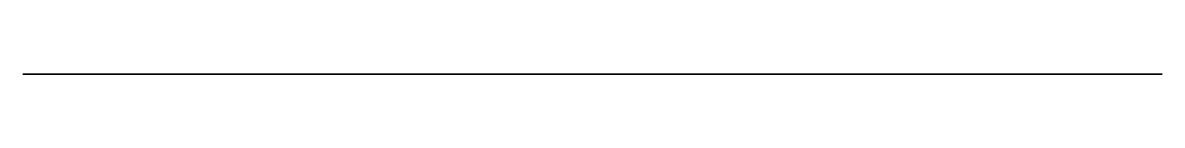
# Model space of a CAD drawing. Header units: millimetres. Extents: x -21.8 to -1.8, y 0 to 0.
import ezdxf

# ---------------------------------------------------------------- set-up
doc = ezdxf.new("R2010")
doc.units = ezdxf.units.MM
doc.layers.get('0').update_dxf_attribs({"color": 194, "true_color": 0x551cb1})

msp = doc.modelspace()

# ---------------------------------------------------------------- linework, layer by layer
at = {"color": 74, "true_color": 0x58b11b}
msp.add_polyline3d([(-9.711, 0, 115.384), (-9.573, 0, 115.26), (-9.441, 0, 115.13), (-9.312, 0, 114.995), (-9.189, 0, 114.856), (-9.07, 0, 114.712), (-8.957, 0, 114.564), (-8.849, 0, 114.412), (-8.747, 0, 114.258), (-8.645, 0, 114.087), (-8.551, 0, 113.912), (-8.465, 0, 113.732), (-8.387, 0, 113.548), (-8.25, 0, 113.171), (-8.135, 0, 112.782), (-7.954, 0, 111.983), (-7.807, 0, 111.172), (-7.683, 0, 110.567), (-7.603, 0, 110.269), (-7.508, 0, 109.976), (-7.397, 0, 109.69), (-7.272, 0, 109.409), (-7.136, 0, 109.132), (-6.991, 0, 108.862), (-6.777, 0, 108.497), (-6.545, 0, 108.141), (-6.297, 0, 107.798), (-6.031, 0, 107.47), (-5.002, 0, 106.356), (-4.509, 0, 105.801), (-4.277, 0, 105.512), (-4.057, 0, 105.215), (-3.763, 0, 104.772), (-3.492, 0, 104.31), (-3.246, 0, 103.835), (-3.028, 0, 103.35), (-2.729, 0, 102.586), (-2.464, 0, 101.804), (-2.234, 0, 101.011), (-2.042, 0, 100.212), (-1.912, 0, 99.515), (-1.825, 0, 98.814), (-1.781, 0, 98.11), (-1.782, 0, 97.408), (-1.829, 0, 96.709), (-1.922, 0, 96.017), (-1.986, 0, 95.674), (-2.062, 0, 95.334), (-2.15, 0, 94.997), (-2.25, 0, 94.663), (-2.46, 0, 94.078), (-2.708, 0, 93.507), (-2.994, 0, 92.954), (-3.314, 0, 92.421), (-3.62, 0, 91.973), (-3.95, 0, 91.545), (-4.304, 0, 91.14), (-4.491, 0, 90.949), (-4.684, 0, 90.766), (-4.883, 0, 90.591), (-5.088, 0, 90.426), (-5.3, 0, 90.271), (-5.518, 0, 90.127), (-5.742, 0, 89.994), (-5.973, 0, 89.873), (-6.21, 0, 89.765), (-6.454, 0, 89.67), (-6.774, 0, 89.566), (-7.102, 0, 89.478), (-7.437, 0, 89.405), (-7.778, 0, 89.347), (-8.123, 0, 89.304), (-8.472, 0, 89.273), (-9.174, 0, 89.25), (-9.175, 0, 85.588), (-8.827, 0, 85.312), (-8.493, 0, 85.021), (-8.173, 0, 84.717), (-7.867, 0, 84.398), (-7.575, 0, 84.066), (-7.299, 0, 83.721), (-7.038, 0, 83.363), (-6.792, 0, 82.994), (-6.564, 0, 82.613), (-6.353, 0, 82.222), (-6.159, 0, 81.822), (-5.984, 0, 81.413), (-5.827, 0, 80.997), (-5.688, 0, 80.574), (-5.569, 0, 80.146), (-5.469, 0, 79.714), (-5.386, 0, 79.274), (-5.319, 0, 78.832), (-5.267, 0, 78.388), (-5.232, 0, 77.942), (-5.214, 0, 77.495), (-5.211, 0, 77.048), (-5.225, 0, 76.601), (-5.256, 0, 76.155), (-5.297, 0, 75.772), (-5.352, 0, 75.39), (-5.421, 0, 75.013), (-5.506, 0, 74.639), (-5.606, 0, 74.269), (-5.722, 0, 73.904), (-5.855, 0, 73.544), (-6.005, 0, 73.19), (-6.176, 0, 72.837), (-6.367, 0, 72.494), (-6.578, 0, 72.163), (-6.807, 0, 71.844), (-7.053, 0, 71.539), (-7.316, 0, 71.247), (-7.594, 0, 70.971), (-7.888, 0, 70.711), (-8.195, 0, 70.468), (-8.514, 0, 70.243), (-8.845, 0, 70.037), (-9.186, 0, 69.849), (-9.538, 0, 69.681), (-9.898, 0, 69.532), (-10.267, 0, 69.404), (-10.643, 0, 69.296), (-10.643, 0, 8.374), (-10.066, 0, 7.851), (-9.515, 0, 7.301), (-8.991, 0, 6.727), (-8.495, 0, 6.13), (-8.028, 0, 5.509), (-7.591, 0, 4.867), (-7.184, 0, 4.204), (-6.808, 0, 3.521), (-6.465, 0, 2.822), (-6.156, 0, 2.108), (-5.882, 0, 1.381), (-5.642, 0, 0.642), (-5.438, 0, -0.107), (-5.269, 0, -0.866), (-5.135, 0, -1.632), (-5.039, 0, -2.405), (-4.99, 0, -2.987), (-4.963, 0, -3.569), (-4.956, 0, -4.151), (-4.969, 0, -4.732), (-5.033, 0, -5.636), (-5.148, 0, -6.553), (-5.31, 0, -7.472), (-5.516, 0, -8.382), (-5.739, 0, -9.177), (-6.008, 0, -9.957), (-6.322, 0, -10.719), (-6.68, 0, -11.463), (-7.444, 0, -12.933), (-7.789, 0, -13.673), (-7.94, 0, -14.044), (-8.072, 0, -14.417), (-8.25, 0, -15.013), (-8.398, 0, -15.621), (-8.516, 0, -16.235), (-8.603, 0, -16.851), (-8.651, 0, -17.342), (-8.68, 0, -17.835), (-8.689, 0, -18.329), (-8.675, 0, -18.822), (-8.657, 0, -19.074), (-8.629, 0, -19.325), (-8.591, 0, -19.572), (-8.541, 0, -19.815), (-8.478, 0, -20.053), (-8.402, 0, -20.286), (-8.357, 0, -20.401), (-8.309, 0, -20.513), (-8.257, 0, -20.624), (-8.201, 0, -20.734), (-8.106, 0, -20.897), (-8.004, 0, -21.057), (-7.893, 0, -21.211), (-7.774, 0, -21.36), (-7.648, 0, -21.503), (-7.516, 0, -21.639), (-7.378, 0, -21.769), (-7.234, 0, -21.892), (-7.099, 0, -21.994), (-6.96, 0, -22.09), (-6.816, 0, -22.18), (-6.67, 0, -22.264), (-6.062, 0, -22.568), (-5.575, 0, -22.809), (-5.337, 0, -22.939), (-5.104, 0, -23.076), (-4.878, 0, -23.223), (-4.661, 0, -23.381), (-4.454, 0, -23.55), (-4.355, 0, -23.64), (-4.26, 0, -23.733), (-4.084, 0, -23.919), (-3.917, 0, -24.114), (-3.758, 0, -24.317), (-3.609, 0, -24.527), (-3.47, 0, -24.744), (-3.341, 0, -24.967), (-3.223, 0, -25.194), (-3.115, 0, -25.427), (-3.024, 0, -25.655), (-2.945, 0, -25.888), (-2.879, 0, -26.125), (-2.824, 0, -26.365), (-2.778, 0, -26.609), (-2.742, 0, -26.855), (-2.693, 0, -27.356), (-2.662, 0, -28.377), (-2.665, 0, -29.405), (-2.665, 0, -114.701), (-21.798, 0, -114.701), (-21.798, 0, 124.132), (-13.748, 0, 124.127), (-13.755, 0, 122.263), (-13.749, 0, 121.249), (-13.726, 0, 120.744), (-13.684, 0, 120.242), (-13.617, 0, 119.746), (-13.521, 0, 119.259), (-13.46, 0, 119.019), (-13.391, 0, 118.783), (-13.312, 0, 118.549), (-13.223, 0, 118.319), (-13.126, 0, 118.105), (-13.016, 0, 117.899), (-12.893, 0, 117.7), (-12.757, 0, 117.511), (-12.684, 0, 117.42), (-12.609, 0, 117.332), (-12.53, 0, 117.247), (-12.448, 0, 117.164), (-12.363, 0, 117.085), (-12.275, 0, 117.01), (-12.184, 0, 116.937), (-12.09, 0, 116.868), (-11.846, 0, 116.707), (-11.591, 0, 116.555), (-11.063, 0, 116.266), (-10.708, 0, 116.07), (-10.361, 0, 115.861), (-10.026, 0, 115.634), (-9.865, 0, 115.512)], close=True, dxfattribs=at)

doc.saveas('drawing.dxf')
